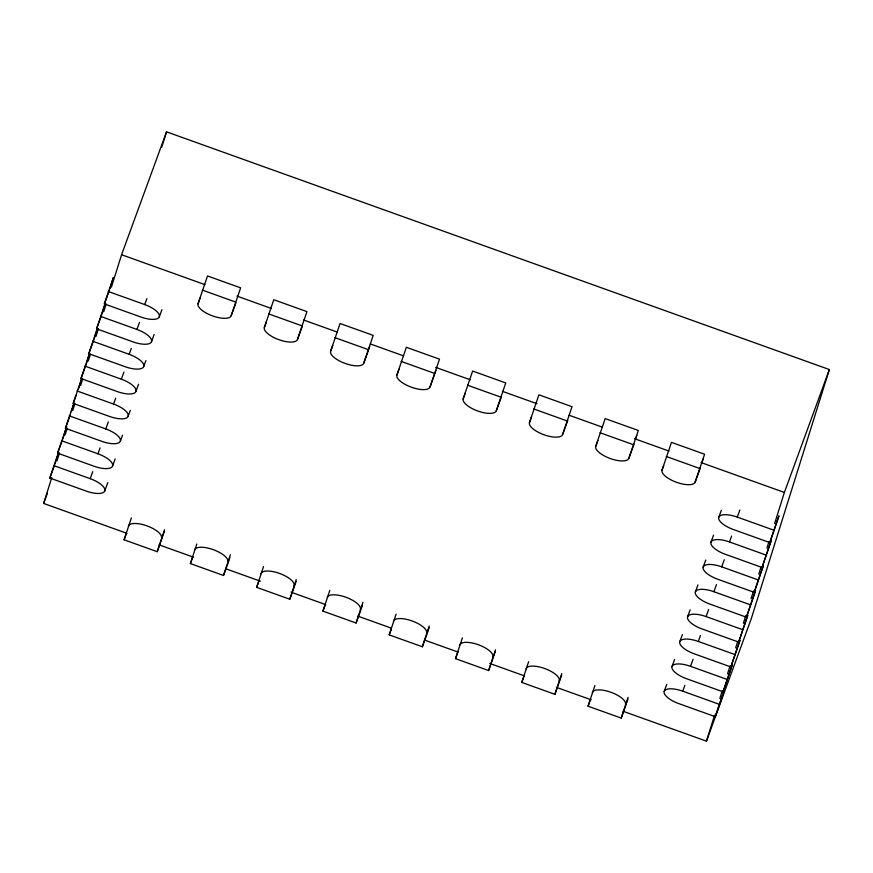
<?xml version="1.0" encoding="UTF-8"?>
<svg xmlns="http://www.w3.org/2000/svg" width="873" height="873" viewBox="0 0 873 873"><rect width="100%" height="100%" fill="white"/><g stroke="black" fill="none" stroke-linecap="round" stroke-linejoin="round"><path stroke-width="1.31" d="M107.805 482.583L104.793 490.822A17.602 6.515 20.1 0 1 86.274 491.106L49.816 478.033L58.458 452.64M115.171 458.892L112.584 465.953A17.602 6.515 20.1 0 1 94.066 466.237L57.607 453.152L66.675 426.591L62.78 439.021M122.526 435.201L120.376 441.083A17.602 6.515 20.1 0 1 101.857 441.356L65.399 428.283L74.041 402.9M130.317 410.321L128.167 416.214A17.602 6.515 20.1 0 1 109.649 416.486L73.19 403.413L81.833 378.02M138.545 384.273L135.959 391.344A17.602 6.515 20.1 0 1 117.44 391.617L80.993 378.544L89.624 353.15L86.547 363.168M145.911 360.582L143.75 366.474A17.602 6.515 20.1 0 1 125.232 366.747L88.784 353.674L97.416 328.281L94.339 338.298M154.128 334.534L151.542 341.594A17.602 6.515 20.1 0 1 133.023 341.878L96.576 328.805L105.207 303.411M161.92 309.664L159.344 316.724A17.602 6.515 20.1 0 1 140.826 317.008L104.367 303.924L113.435 277.363L109.933 288.548M54.988 463.901L58.491 452.705M71.357 411.663L73.692 404.21M78.363 389.282L81.484 379.329M102.141 313.429L105.251 303.477M126.978 533.338L43.65 503.448L51.769 477.542M57.04 460.704L59.484 452.923M65.159 434.798L67.188 428.316M72.874 410.179L74.903 403.708M80.589 385.571L82.619 379.089M88.293 360.953L90.323 354.482M96.008 336.345L98.442 328.575M103.723 311.726L106.157 303.957M111.428 287.119L121.576 254.73L166.547 131.845L829.35 369.552L751.424 618.27L706.453 741.155L623.115 711.277M161.68 147.384L166.547 131.845M164.353 531.341L157.238 551.692L124.097 539.809L131.397 517.885M198.051 303.771L207.512 275.966L240.642 287.85L231.192 315.666A17.602 6.515 20.1 0 1 212.674 315.939A17.602 6.515 20.1 0 1 198.051 303.771L200.201 297.889M157.238 551.692L164.539 529.769M228.257 562.507L223.51 575.46L190.379 563.576L196.818 544.01M264.333 327.55L273.784 299.734L306.925 311.617L297.475 339.433A17.602 6.515 20.1 0 1 278.956 339.706A17.602 6.515 20.1 0 1 264.333 327.55L266.483 321.657M223.51 575.46L230.385 554.715M228.682 561.328L229.861 557.596M294.539 586.274L289.792 599.227L256.651 587.343L263.526 566.599M330.605 351.317L340.066 323.501L373.208 335.396L363.746 363.201A17.602 6.515 20.1 0 1 345.228 363.474A17.602 6.515 20.1 0 1 330.605 351.317L332.766 345.424M289.792 599.227L296.231 579.661M294.965 585.096L296.133 581.363M369.705 346.581L363.746 363.201M360.811 610.052L356.075 623.006L322.934 611.122L329.808 590.377M396.888 375.084L406.349 347.279L439.49 359.163L430.029 386.979A17.602 6.515 20.1 0 1 411.51 387.252A17.602 6.515 20.1 0 1 396.888 375.084L399.048 369.203M356.075 623.006L362.95 602.261M361.247 608.874L362.415 605.142M435.976 370.359L430.029 386.979M427.093 633.82L422.357 646.773L389.216 634.889L396.091 614.145M463.17 398.863L472.631 371.047L505.762 382.931L496.311 410.746A17.602 6.515 20.1 0 1 477.793 411.019A17.602 6.515 20.1 0 1 463.17 398.863L465.32 392.97M422.357 646.773L429.221 626.028M427.53 632.641L429.09 627.665M495.362 651.444L488.629 670.54L455.499 658.657L462.363 637.912M529.453 422.63L538.903 394.814L572.044 406.709L562.594 434.514A17.602 6.515 20.1 0 1 544.075 434.787A17.602 6.515 20.1 0 1 529.453 422.63L531.602 416.737M488.629 670.54L495.504 649.796M561.645 675.211L554.912 694.319L521.77 682.435L528.645 661.69M595.724 446.398L605.185 418.593L638.327 430.476L628.866 458.292A17.602 6.515 20.1 0 1 610.347 458.565A17.602 6.515 20.1 0 1 595.724 446.398L597.885 440.516M554.912 694.319L561.786 673.574M635.991 437.94L636.766 435.452M626.367 703.954L621.194 718.086L588.053 706.202L594.928 685.458M662.007 470.176L671.468 442.36L704.609 454.244L695.148 482.06A17.602 6.515 20.1 0 1 676.63 482.333A17.602 6.515 20.1 0 1 662.007 470.176L663.731 465.462M621.194 718.086L628.069 697.341M626.759 702.71L627.927 698.978M702.274 461.708L703.049 459.22M706.453 741.155L714.561 715.249M719.843 698.411L722.277 690.641M727.558 673.803L729.992 666.023M735.677 647.897L737.696 641.415M743.381 623.278L745.815 615.509M751.096 598.671L753.53 590.89M758.812 574.052L760.841 567.581M766.92 548.146L768.949 541.675M774.635 523.538L784.38 492.448L829.35 369.552M715.271 716.689L724.339 690.117L715.271 716.689L678.812 703.616A17.602 6.515 20.1 0 1 664.189 691.46L666.776 684.388M723.062 691.82L732.131 665.248L723.062 691.82L686.604 678.747A17.602 6.515 20.1 0 1 671.981 666.579L674.567 659.519M730.854 666.95L739.922 640.378L730.854 666.95L694.395 653.877A17.602 6.515 20.1 0 1 679.772 641.71L682.359 634.649M738.645 642.081L747.714 615.509L738.645 642.081L702.187 628.996A17.602 6.515 20.1 0 1 687.575 616.84L690.15 609.78M746.437 617.2L755.505 590.639L746.437 617.2L709.989 604.127A17.602 6.515 20.1 0 1 695.366 591.97L697.953 584.899M754.228 592.331L763.297 565.769L754.228 592.331L717.781 579.257A17.602 6.515 20.1 0 1 703.158 567.101L705.744 560.03M762.02 567.461L771.088 540.889L762.02 567.461L725.572 554.388A17.602 6.515 20.1 0 1 710.949 542.231L713.536 535.16M769.811 542.591L778.88 516.019L769.811 542.591L733.364 529.518A17.602 6.515 20.1 0 1 718.741 517.351L721.327 510.29M104.367 303.924L109.54 289.792M96.576 328.805L101.748 314.673M88.784 353.674L93.957 339.542M80.993 378.544L86.165 364.412M73.19 403.413L76.213 395.174M65.399 428.283L70.146 415.33M57.607 453.152L62.354 440.199M49.816 478.033L54.562 465.069M43.65 503.448L47.393 493.212M159.344 316.724A17.602 6.515 20.1 0 0 144.722 304.568L146.871 298.675M151.542 341.594A17.602 6.515 20.1 0 0 136.919 329.437L139.505 322.377M143.75 366.474A17.602 6.515 20.1 0 0 129.128 354.307L131.288 348.425M135.959 391.344A17.602 6.515 20.1 0 0 121.336 379.177L123.922 372.116M128.167 416.214A17.602 6.515 20.1 0 0 113.545 404.057L115.705 398.164M120.376 441.083A17.602 6.515 20.1 0 0 105.753 428.927L108.339 421.855M112.584 465.953A17.602 6.515 20.1 0 0 97.962 453.796L100.111 447.904M104.793 490.822A17.602 6.515 20.1 0 0 90.17 478.666L92.756 471.606M124.097 539.809L126.247 533.916M231.192 315.666L235.928 302.702M190.379 563.576L192.529 557.683M297.475 339.433L302.211 326.48M256.651 587.343L258.812 581.462M322.934 611.122L325.094 605.229M389.216 634.889L391.366 628.996M496.311 410.746L501.484 396.615M455.499 658.657L458.085 651.596M562.594 434.514L567.756 420.382M521.77 682.435L524.357 675.364M628.866 458.292L634.038 444.15M588.053 706.202L590.639 699.131M695.148 482.06L700.321 467.928M718.741 517.351A17.602 6.515 20.1 0 1 737.259 517.078L739.846 510.018M710.949 542.231A17.602 6.515 20.1 0 1 729.468 541.947L731.618 536.066M703.158 567.101A17.602 6.515 20.1 0 1 721.676 566.828L724.263 559.757M695.366 591.97A17.602 6.515 20.1 0 1 713.885 591.698L716.471 584.626M687.575 616.84A17.602 6.515 20.1 0 1 706.082 616.567L708.669 609.496M679.772 641.71A17.602 6.515 20.1 0 1 698.291 641.437L700.452 635.544M671.981 666.579A17.602 6.515 20.1 0 1 690.499 666.306L693.086 659.246M664.189 691.46A17.602 6.515 20.1 0 1 682.708 691.176L684.869 685.294M121.576 254.73L204.904 284.62M236.965 296.111L271.568 308.529M303.629 320.02L336.956 331.98M370.294 343.929L403.621 355.889M435.671 367.38L470.285 379.799M502.335 391.29L536.95 403.708M569 415.199L602.337 427.159M634.387 438.65L669.002 451.068M701.052 462.559L784.38 492.448M202.34 290.098L235.481 301.982M268.611 313.865L301.752 325.749M334.894 337.633L368.035 349.527M401.176 361.411L434.317 373.295M467.459 385.179L500.6 397.062M533.73 408.946L566.872 420.841M600.013 432.724L633.154 444.608M666.295 456.492L699.437 468.375M108.263 291.495L144.722 304.568M737.259 517.078L773.718 530.151M100.471 316.364L136.919 329.437M729.468 541.947L765.916 555.032M92.68 341.234L129.128 354.307M721.676 566.828L758.124 579.901M84.888 366.103L121.336 379.177M713.885 591.698L750.333 604.771M77.097 390.984L113.545 404.057M706.082 616.567L742.541 629.64M69.294 415.854L105.753 428.927M698.291 641.437L734.75 654.51M61.503 440.723L97.962 453.796M690.499 666.306L726.958 679.38M53.711 465.593L90.17 478.666M682.708 691.176L719.166 704.249M159.028 544.828L193.642 557.247M225.692 568.738L260.307 581.156M291.08 592.189L325.694 604.607M357.744 616.098L391.071 628.047M424.409 640.007L457.736 651.956M489.786 663.458L524.4 675.866M556.45 687.367L591.065 699.775M194.657 549.892A17.602 6.515 20.1 0 1 213.176 549.619A17.602 6.515 20.1 0 1 227.798 561.786M459.776 644.983A17.602 6.515 20.1 0 1 478.295 644.711A17.602 6.515 20.1 0 1 492.918 656.867M128.386 526.124A17.602 6.515 20.1 0 1 146.904 525.852A17.602 6.515 20.1 0 1 161.516 538.008M592.341 692.518A17.602 6.515 20.1 0 1 610.86 692.245A17.602 6.515 20.1 0 1 625.483 704.413M327.222 597.438A17.602 6.515 20.1 0 1 345.741 597.165A17.602 6.515 20.1 0 1 360.363 609.321M526.059 668.751A17.602 6.515 20.1 0 1 544.577 668.478A17.602 6.515 20.1 0 1 559.2 680.634M260.94 573.67A17.602 6.515 20.1 0 1 279.458 573.397A17.602 6.515 20.1 0 1 294.081 585.554M393.505 621.205A17.602 6.515 20.1 0 1 412.023 620.932A17.602 6.515 20.1 0 1 426.646 633.1"/></g></svg>
